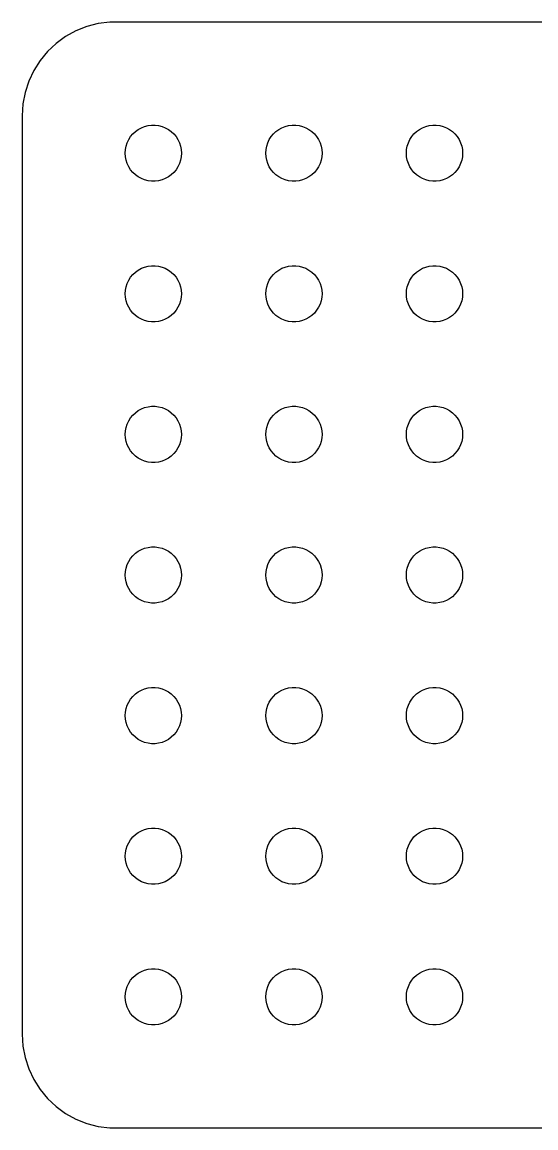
# Model space of a CAD drawing. Header units: metres. Extents: x -29.5 to 29.5, y -29.5 to 29.5.
# Drawn here: x -29.5 to -2.1, y -29.5 to 29.5 of the extents above; entities that cross this region are included whole.
import ezdxf

# ---------------------------------------------------------------- set-up
doc = ezdxf.new("R2010")
doc.units = ezdxf.units.M

msp = doc.modelspace()

# ---------------------------------------------------------------- linework, layer by layer
for p, q in [((-24.8139, 29.4901), (-25.4369, 29.4114)), ((24.8139, 29.4901), (-24.8139, 29.4901)), ((-26.6289, 29.0241), (-27.1791, 28.7216)), ((-26.0451, 29.2553), (-26.6289, 29.0241)), ((-25.4369, 29.4114), (-26.0451, 29.2553)), ((-27.6871, 28.3526), (-28.1448, 27.9227)), ((-27.1791, 28.7216), (-27.6871, 28.3526)), ((-28.1448, 27.9227), (-28.5451, 27.4389)), ((-28.5451, 27.4389), (-28.8815, 26.9088)), ((-28.8815, 26.9088), (-29.1489, 26.3406)), ((-29.1489, 26.3406), (-29.3429, 25.7434)), ((-29.3429, 25.7434), (-29.4606, 25.1267)), ((-29.4606, 25.1267), (-29.5, 24.5)), ((-29.5, 24.5), (-29.5, -24.5)), ((-23.5934, 23.5268), (-23.4561, 23.6558)), ((-23.4561, 23.6558), (-23.3037, 23.7665)), ((-23.3037, 23.7665), (-23.1387, 23.8572)), ((-23.1387, 23.8572), (-22.9635, 23.9266)), ((-22.9635, 23.9266), (-22.7811, 23.9734)), ((-22.7811, 23.9734), (-22.5942, 23.997)), ((-22.5942, 23.997), (-22.4058, 23.997)), ((-22.4058, 23.997), (-22.2189, 23.9734)), ((-22.2189, 23.9734), (-22.0365, 23.9266)), ((-22.0365, 23.9266), (-21.8613, 23.8572)), ((-21.8613, 23.8572), (-21.6963, 23.7665)), ((-21.6963, 23.7665), (-21.5439, 23.6558)), ((-21.5439, 23.6558), (-21.4065, 23.5268)), ((-16.0934, 23.5268), (-15.9561, 23.6558)), ((-15.9561, 23.6558), (-15.8037, 23.7665)), ((-15.8037, 23.7665), (-15.6387, 23.8572)), ((-15.6387, 23.8572), (-15.4635, 23.9266)), ((-15.4635, 23.9266), (-15.2811, 23.9734)), ((-15.2811, 23.9734), (-15.0942, 23.997)), ((-15.0942, 23.997), (-14.9058, 23.997)), ((-14.9058, 23.997), (-14.7189, 23.9734)), ((-14.7189, 23.9734), (-14.5365, 23.9266)), ((-14.5365, 23.9266), (-14.3613, 23.8572)), ((-14.3613, 23.8572), (-14.1963, 23.7665)), ((-14.1963, 23.7665), (-14.0439, 23.6558)), ((-14.0439, 23.6558), (-13.9065, 23.5268)), ((-8.59344, 23.5268), (-8.45613, 23.6558)), ((-8.45613, 23.6558), (-8.30373, 23.7665)), ((-8.30373, 23.7665), (-8.13866, 23.8572)), ((-8.13866, 23.8572), (-7.96352, 23.9266)), ((-7.96352, 23.9266), (-7.78107, 23.9734)), ((-7.78107, 23.9734), (-7.59418, 23.997)), ((-7.59418, 23.997), (-7.40581, 23.997)), ((-7.40581, 23.997), (-7.21892, 23.9734)), ((-7.21892, 23.9734), (-7.03647, 23.9266)), ((-7.03647, 23.9266), (-6.86133, 23.8572)), ((-6.86133, 23.8572), (-6.69626, 23.7665)), ((-6.69626, 23.7665), (-6.54385, 23.6558)), ((-6.54385, 23.6558), (-6.40654, 23.5268)), ((-23.9529, 22.873), (-23.8947, 23.0522)), ((-23.8947, 23.0522), (-23.8145, 23.2226)), ((-23.8145, 23.2226), (-23.7135, 23.3817)), ((-23.7135, 23.3817), (-23.5934, 23.5268)), ((-21.4065, 23.5268), (-21.2865, 23.3817)), ((-21.2865, 23.3817), (-21.1855, 23.2226)), ((-21.1855, 23.2226), (-21.1053, 23.0522)), ((-21.1053, 23.0522), (-21.0471, 22.873)), ((-16.4529, 22.873), (-16.3947, 23.0522)), ((-16.3947, 23.0522), (-16.3145, 23.2226)), ((-16.3145, 23.2226), (-16.2135, 23.3817)), ((-16.2135, 23.3817), (-16.0934, 23.5268)), ((-13.9065, 23.5268), (-13.7865, 23.3817)), ((-13.7865, 23.3817), (-13.6855, 23.2226)), ((-13.6855, 23.2226), (-13.6053, 23.0522)), ((-13.6053, 23.0522), (-13.5471, 22.873)), ((-8.95287, 22.873), (-8.89465, 23.0522)), ((-8.89465, 23.0522), (-8.81445, 23.2226)), ((-8.81445, 23.2226), (-8.71352, 23.3817)), ((-8.71352, 23.3817), (-8.59344, 23.5268)), ((-6.40654, 23.5268), (-6.28647, 23.3817)), ((-6.28647, 23.3817), (-6.18553, 23.2226)), ((-6.18553, 23.2226), (-6.10533, 23.0522)), ((-6.10533, 23.0522), (-6.04712, 22.873)), ((-24, 22.5), (-23.9882, 22.688)), ((-23.9882, 22.312), (-24, 22.5)), ((-23.9882, 22.688), (-23.9529, 22.873)), ((-21.0471, 22.873), (-21.0118, 22.688)), ((-21.0118, 22.688), (-21, 22.5)), ((-21, 22.5), (-21.0118, 22.312)), ((-16.5, 22.5), (-16.4882, 22.688)), ((-16.4882, 22.312), (-16.5, 22.5)), ((-16.4882, 22.688), (-16.4529, 22.873)), ((-13.5471, 22.873), (-13.5118, 22.688)), ((-13.5118, 22.688), (-13.5, 22.5)), ((-13.5, 22.5), (-13.5118, 22.312)), ((-9, 22.5), (-8.98816, 22.688)), ((-8.98816, 22.312), (-9, 22.5)), ((-8.98816, 22.688), (-8.95287, 22.873)), ((-6.04712, 22.873), (-6.01183, 22.688)), ((-6.01183, 22.688), (-6, 22.5)), ((-6, 22.5), (-6.01183, 22.312)), ((-23.9529, 22.127), (-23.9882, 22.312)), ((-23.8947, 21.9478), (-23.9529, 22.127)), ((-23.8145, 21.7774), (-23.8947, 21.9478)), ((-21.1053, 21.9478), (-21.1855, 21.7774)), ((-21.0471, 22.127), (-21.1053, 21.9478)), ((-21.0118, 22.312), (-21.0471, 22.127)), ((-16.4529, 22.127), (-16.4882, 22.312)), ((-16.3947, 21.9478), (-16.4529, 22.127)), ((-16.3145, 21.7774), (-16.3947, 21.9478)), ((-13.6053, 21.9478), (-13.6855, 21.7774)), ((-13.5471, 22.127), (-13.6053, 21.9478)), ((-13.5118, 22.312), (-13.5471, 22.127)), ((-8.95287, 22.127), (-8.98816, 22.312)), ((-8.89465, 21.9478), (-8.95287, 22.127)), ((-8.81445, 21.7774), (-8.89465, 21.9478)), ((-6.10533, 21.9478), (-6.18553, 21.7774)), ((-6.04712, 22.127), (-6.10533, 21.9478)), ((-6.01183, 22.312), (-6.04712, 22.127)), ((-23.7135, 21.6183), (-23.8145, 21.7774)), ((-23.5934, 21.4732), (-23.7135, 21.6183)), ((-23.4561, 21.3442), (-23.5934, 21.4732)), ((-23.3037, 21.2335), (-23.4561, 21.3442)), ((-23.1387, 21.1427), (-23.3037, 21.2335)), ((-21.6963, 21.2335), (-21.8613, 21.1427)), ((-21.5439, 21.3442), (-21.6963, 21.2335)), ((-21.4065, 21.4732), (-21.5439, 21.3442)), ((-21.2865, 21.6183), (-21.4065, 21.4732)), ((-21.1855, 21.7774), (-21.2865, 21.6183)), ((-16.2135, 21.6183), (-16.3145, 21.7774)), ((-16.0934, 21.4732), (-16.2135, 21.6183)), ((-15.9561, 21.3442), (-16.0934, 21.4732)), ((-15.8037, 21.2335), (-15.9561, 21.3442)), ((-15.6387, 21.1427), (-15.8037, 21.2335)), ((-14.1963, 21.2335), (-14.3613, 21.1427)), ((-14.0439, 21.3442), (-14.1963, 21.2335)), ((-13.9065, 21.4732), (-14.0439, 21.3442)), ((-13.7865, 21.6183), (-13.9065, 21.4732)), ((-13.6855, 21.7774), (-13.7865, 21.6183)), ((-8.71352, 21.6183), (-8.81445, 21.7774)), ((-8.59344, 21.4732), (-8.71352, 21.6183)), ((-8.45613, 21.3442), (-8.59344, 21.4732)), ((-8.30373, 21.2335), (-8.45613, 21.3442)), ((-8.13866, 21.1427), (-8.30373, 21.2335)), ((-6.69626, 21.2335), (-6.86133, 21.1427)), ((-6.54385, 21.3442), (-6.69626, 21.2335)), ((-6.40654, 21.4732), (-6.54385, 21.3442)), ((-6.28647, 21.6183), (-6.40654, 21.4732)), ((-6.18553, 21.7774), (-6.28647, 21.6183)), ((-22.9635, 21.0734), (-23.1387, 21.1427)), ((-22.7811, 21.0266), (-22.9635, 21.0734)), ((-22.5942, 21.003), (-22.7811, 21.0266)), ((-22.4058, 21.003), (-22.5942, 21.003)), ((-22.2189, 21.0266), (-22.4058, 21.003)), ((-22.0365, 21.0734), (-22.2189, 21.0266)), ((-21.8613, 21.1427), (-22.0365, 21.0734)), ((-15.4635, 21.0734), (-15.6387, 21.1427)), ((-15.2811, 21.0266), (-15.4635, 21.0734)), ((-15.0942, 21.003), (-15.2811, 21.0266)), ((-14.9058, 21.003), (-15.0942, 21.003)), ((-14.7189, 21.0266), (-14.9058, 21.003)), ((-14.5365, 21.0734), (-14.7189, 21.0266)), ((-14.3613, 21.1427), (-14.5365, 21.0734)), ((-7.96352, 21.0734), (-8.13866, 21.1427)), ((-7.78107, 21.0266), (-7.96352, 21.0734)), ((-7.59418, 21.003), (-7.78107, 21.0266)), ((-7.40581, 21.003), (-7.59418, 21.003)), ((-7.21892, 21.0266), (-7.40581, 21.003)), ((-7.03647, 21.0734), (-7.21892, 21.0266)), ((-6.86133, 21.1427), (-7.03647, 21.0734)), ((-23.7135, 15.8817), (-23.5934, 16.0268)), ((-23.5934, 16.0268), (-23.4561, 16.1558)), ((-23.4561, 16.1558), (-23.3037, 16.2665)), ((-23.3037, 16.2665), (-23.1387, 16.3572)), ((-23.1387, 16.3572), (-22.9635, 16.4266)), ((-22.9635, 16.4266), (-22.7811, 16.4734)), ((-22.7811, 16.4734), (-22.5942, 16.497)), ((-22.5942, 16.497), (-22.4058, 16.497)), ((-22.4058, 16.497), (-22.2189, 16.4734)), ((-22.2189, 16.4734), (-22.0365, 16.4266)), ((-22.0365, 16.4266), (-21.8613, 16.3572)), ((-21.8613, 16.3572), (-21.6963, 16.2665)), ((-21.6963, 16.2665), (-21.5439, 16.1558)), ((-21.5439, 16.1558), (-21.4065, 16.0268)), ((-21.4065, 16.0268), (-21.2865, 15.8817)), ((-16.2135, 15.8817), (-16.0934, 16.0268)), ((-16.0934, 16.0268), (-15.9561, 16.1558)), ((-15.9561, 16.1558), (-15.8037, 16.2665)), ((-15.8037, 16.2665), (-15.6387, 16.3572)), ((-15.6387, 16.3572), (-15.4635, 16.4266)), ((-15.4635, 16.4266), (-15.2811, 16.4734)), ((-15.2811, 16.4734), (-15.0942, 16.497)), ((-15.0942, 16.497), (-14.9058, 16.497)), ((-14.9058, 16.497), (-14.7189, 16.4734)), ((-14.7189, 16.4734), (-14.5365, 16.4266)), ((-14.5365, 16.4266), (-14.3613, 16.3572)), ((-14.3613, 16.3572), (-14.1963, 16.2665)), ((-14.1963, 16.2665), (-14.0439, 16.1558)), ((-14.0439, 16.1558), (-13.9065, 16.0268)), ((-13.9065, 16.0268), (-13.7865, 15.8817)), ((-8.71352, 15.8817), (-8.59344, 16.0268)), ((-8.59344, 16.0268), (-8.45613, 16.1558)), ((-8.45613, 16.1558), (-8.30373, 16.2665)), ((-8.30373, 16.2665), (-8.13866, 16.3572)), ((-8.13866, 16.3572), (-7.96352, 16.4266)), ((-7.96352, 16.4266), (-7.78107, 16.4734)), ((-7.78107, 16.4734), (-7.59418, 16.497)), ((-7.59418, 16.497), (-7.40581, 16.497)), ((-7.40581, 16.497), (-7.21892, 16.4734)), ((-7.21892, 16.4734), (-7.03647, 16.4266)), ((-7.03647, 16.4266), (-6.86133, 16.3572)), ((-6.86133, 16.3572), (-6.69626, 16.2665)), ((-6.69626, 16.2665), (-6.54385, 16.1558)), ((-6.54385, 16.1558), (-6.40654, 16.0268)), ((-6.40654, 16.0268), (-6.28647, 15.8817)), ((-23.9882, 15.188), (-23.9529, 15.373)), ((-23.9529, 15.373), (-23.8947, 15.5522)), ((-23.8947, 15.5522), (-23.8145, 15.7226)), ((-23.8145, 15.7226), (-23.7135, 15.8817)), ((-21.2865, 15.8817), (-21.1855, 15.7226)), ((-21.1855, 15.7226), (-21.1053, 15.5522)), ((-21.1053, 15.5522), (-21.0471, 15.373)), ((-21.0471, 15.373), (-21.0118, 15.188)), ((-16.4882, 15.188), (-16.4529, 15.373)), ((-16.4529, 15.373), (-16.3947, 15.5522)), ((-16.3947, 15.5522), (-16.3145, 15.7226)), ((-16.3145, 15.7226), (-16.2135, 15.8817)), ((-13.7865, 15.8817), (-13.6855, 15.7226)), ((-13.6855, 15.7226), (-13.6053, 15.5522)), ((-13.6053, 15.5522), (-13.5471, 15.373)), ((-13.5471, 15.373), (-13.5118, 15.188)), ((-8.98816, 15.188), (-8.95287, 15.373)), ((-8.95287, 15.373), (-8.89465, 15.5522)), ((-8.89465, 15.5522), (-8.81445, 15.7226)), ((-8.81445, 15.7226), (-8.71352, 15.8817)), ((-6.28647, 15.8817), (-6.18553, 15.7226)), ((-6.18553, 15.7226), (-6.10533, 15.5522)), ((-6.10533, 15.5522), (-6.04712, 15.373)), ((-6.04712, 15.373), (-6.01183, 15.188)), ((-24, 15), (-23.9882, 15.188)), ((-23.9882, 14.812), (-24, 15)), ((-23.9529, 14.627), (-23.9882, 14.812)), ((-21.0118, 14.812), (-21.0471, 14.627)), ((-21.0118, 15.188), (-21, 15)), ((-21, 15), (-21.0118, 14.812)), ((-16.5, 15), (-16.4882, 15.188)), ((-16.4882, 14.812), (-16.5, 15)), ((-16.4529, 14.627), (-16.4882, 14.812)), ((-13.5118, 14.812), (-13.5471, 14.627)), ((-13.5118, 15.188), (-13.5, 15)), ((-13.5, 15), (-13.5118, 14.812)), ((-9, 15), (-8.98816, 15.188)), ((-8.98816, 14.812), (-9, 15)), ((-8.95287, 14.627), (-8.98816, 14.812)), ((-6.01183, 14.812), (-6.04712, 14.627)), ((-6.01183, 15.188), (-6, 15)), ((-6, 15), (-6.01183, 14.812)), ((-23.8947, 14.4478), (-23.9529, 14.627)), ((-23.8145, 14.2774), (-23.8947, 14.4478)), ((-23.7135, 14.1183), (-23.8145, 14.2774)), ((-21.1855, 14.2774), (-21.2865, 14.1183)), ((-21.1053, 14.4478), (-21.1855, 14.2774)), ((-21.0471, 14.627), (-21.1053, 14.4478)), ((-16.3947, 14.4478), (-16.4529, 14.627)), ((-16.3145, 14.2774), (-16.3947, 14.4478)), ((-16.2135, 14.1183), (-16.3145, 14.2774)), ((-13.6855, 14.2774), (-13.7865, 14.1183)), ((-13.6053, 14.4478), (-13.6855, 14.2774)), ((-13.5471, 14.627), (-13.6053, 14.4478)), ((-8.89465, 14.4478), (-8.95287, 14.627)), ((-8.81445, 14.2774), (-8.89465, 14.4478)), ((-8.71352, 14.1183), (-8.81445, 14.2774)), ((-6.18553, 14.2774), (-6.28647, 14.1183)), ((-6.10533, 14.4478), (-6.18553, 14.2774)), ((-6.04712, 14.627), (-6.10533, 14.4478)), ((-23.5934, 13.9732), (-23.7135, 14.1183)), ((-23.4561, 13.8442), (-23.5934, 13.9732)), ((-23.3037, 13.7335), (-23.4561, 13.8442)), ((-23.1387, 13.6427), (-23.3037, 13.7335)), ((-22.9635, 13.5734), (-23.1387, 13.6427)), ((-22.7811, 13.5266), (-22.9635, 13.5734)), ((-22.0365, 13.5734), (-22.2189, 13.5266)), ((-21.8613, 13.6427), (-22.0365, 13.5734)), ((-21.6963, 13.7335), (-21.8613, 13.6427)), ((-21.5439, 13.8442), (-21.6963, 13.7335)), ((-21.4065, 13.9732), (-21.5439, 13.8442)), ((-21.2865, 14.1183), (-21.4065, 13.9732)), ((-16.0934, 13.9732), (-16.2135, 14.1183)), ((-15.9561, 13.8442), (-16.0934, 13.9732)), ((-15.8037, 13.7335), (-15.9561, 13.8442)), ((-15.6387, 13.6427), (-15.8037, 13.7335)), ((-15.4635, 13.5734), (-15.6387, 13.6427)), ((-15.2811, 13.5266), (-15.4635, 13.5734)), ((-14.5365, 13.5734), (-14.7189, 13.5266)), ((-14.3613, 13.6427), (-14.5365, 13.5734)), ((-14.1963, 13.7335), (-14.3613, 13.6427)), ((-14.0439, 13.8442), (-14.1963, 13.7335)), ((-13.9065, 13.9732), (-14.0439, 13.8442)), ((-13.7865, 14.1183), (-13.9065, 13.9732)), ((-8.59344, 13.9732), (-8.71352, 14.1183)), ((-8.45613, 13.8442), (-8.59344, 13.9732)), ((-8.30373, 13.7335), (-8.45613, 13.8442)), ((-8.13866, 13.6427), (-8.30373, 13.7335)), ((-7.96352, 13.5734), (-8.13866, 13.6427)), ((-7.78107, 13.5266), (-7.96352, 13.5734)), ((-7.03647, 13.5734), (-7.21892, 13.5266)), ((-6.86133, 13.6427), (-7.03647, 13.5734)), ((-6.69626, 13.7335), (-6.86133, 13.6427)), ((-6.54385, 13.8442), (-6.69626, 13.7335)), ((-6.40654, 13.9732), (-6.54385, 13.8442)), ((-6.28647, 14.1183), (-6.40654, 13.9732)), ((-22.5942, 13.5029), (-22.7811, 13.5266)), ((-22.4058, 13.5029), (-22.5942, 13.5029)), ((-22.2189, 13.5266), (-22.4058, 13.5029)), ((-15.0942, 13.5029), (-15.2811, 13.5266)), ((-14.9058, 13.5029), (-15.0942, 13.5029)), ((-14.7189, 13.5266), (-14.9058, 13.5029)), ((-7.59418, 13.5029), (-7.78107, 13.5266)), ((-7.40581, 13.5029), (-7.59418, 13.5029)), ((-7.21892, 13.5266), (-7.40581, 13.5029)), ((-23.3037, 8.76648), (-23.1387, 8.85724)), ((-23.1387, 8.85724), (-22.9635, 8.92657)), ((-22.9635, 8.92657), (-22.7811, 8.97342)), ((-22.7811, 8.97342), (-22.5942, 8.99704)), ((-22.5942, 8.99704), (-22.4058, 8.99704)), ((-22.4058, 8.99704), (-22.2189, 8.97342)), ((-22.2189, 8.97342), (-22.0365, 8.92657)), ((-22.0365, 8.92657), (-21.8613, 8.85724)), ((-21.8613, 8.85724), (-21.6963, 8.76648)), ((-15.8037, 8.76648), (-15.6387, 8.85724)), ((-15.6387, 8.85724), (-15.4635, 8.92657)), ((-15.4635, 8.92657), (-15.2811, 8.97342)), ((-15.2811, 8.97342), (-15.0942, 8.99704)), ((-15.0942, 8.99704), (-14.9058, 8.99704)), ((-14.9058, 8.99704), (-14.7189, 8.97342)), ((-14.7189, 8.97342), (-14.5365, 8.92657)), ((-14.5365, 8.92657), (-14.3613, 8.85724)), ((-14.3613, 8.85724), (-14.1963, 8.76648)), ((-8.30373, 8.76648), (-8.13866, 8.85724)), ((-8.13866, 8.85724), (-7.96352, 8.92657)), ((-7.96352, 8.92657), (-7.78107, 8.97342)), ((-7.78107, 8.97342), (-7.59418, 8.99704)), ((-7.59418, 8.99704), (-7.40581, 8.99704)), ((-7.40581, 8.99704), (-7.21892, 8.97342)), ((-7.21892, 8.97342), (-7.03647, 8.92657)), ((-7.03647, 8.92657), (-6.86133, 8.85724)), ((-6.86133, 8.85724), (-6.69626, 8.76648)), ((-23.8145, 8.22263), (-23.7135, 8.38167)), ((-23.7135, 8.38167), (-23.5934, 8.52681)), ((-23.5934, 8.52681), (-23.4561, 8.65576)), ((-23.4561, 8.65576), (-23.3037, 8.76648)), ((-21.6963, 8.76648), (-21.5439, 8.65576)), ((-21.5439, 8.65576), (-21.4065, 8.52681)), ((-21.4065, 8.52681), (-21.2865, 8.38167)), ((-21.2865, 8.38167), (-21.1855, 8.22263)), ((-16.3145, 8.22263), (-16.2135, 8.38167)), ((-16.2135, 8.38167), (-16.0934, 8.52681)), ((-16.0934, 8.52681), (-15.9561, 8.65576)), ((-15.9561, 8.65576), (-15.8037, 8.76648)), ((-14.1963, 8.76648), (-14.0439, 8.65576)), ((-14.0439, 8.65576), (-13.9065, 8.52681)), ((-13.9065, 8.52681), (-13.7865, 8.38167)), ((-13.7865, 8.38167), (-13.6855, 8.22263)), ((-8.81445, 8.22263), (-8.71352, 8.38167)), ((-8.71352, 8.38167), (-8.59344, 8.52681)), ((-8.59344, 8.52681), (-8.45613, 8.65576)), ((-8.45613, 8.65576), (-8.30373, 8.76648)), ((-6.69626, 8.76648), (-6.54385, 8.65576)), ((-6.54385, 8.65576), (-6.40654, 8.52681)), ((-6.40654, 8.52681), (-6.28647, 8.38167)), ((-6.28647, 8.38167), (-6.18553, 8.22263)), ((-24, 7.5), (-23.9882, 7.68799)), ((-23.9882, 7.68799), (-23.9529, 7.87303)), ((-23.9529, 7.87303), (-23.8947, 8.05219)), ((-23.8947, 8.05219), (-23.8145, 8.22263)), ((-21.1855, 8.22263), (-21.1053, 8.05219)), ((-21.1053, 8.05219), (-21.0471, 7.87303)), ((-21.0471, 7.87303), (-21.0118, 7.68799)), ((-21.0118, 7.68799), (-21, 7.5)), ((-16.5, 7.5), (-16.4882, 7.68799)), ((-16.4882, 7.68799), (-16.4529, 7.87303)), ((-16.4529, 7.87303), (-16.3947, 8.05219)), ((-16.3947, 8.05219), (-16.3145, 8.22263)), ((-13.6855, 8.22263), (-13.6053, 8.05219)), ((-13.6053, 8.05219), (-13.5471, 7.87303)), ((-13.5471, 7.87303), (-13.5118, 7.68799)), ((-13.5118, 7.68799), (-13.5, 7.5)), ((-9, 7.5), (-8.98816, 7.68799)), ((-8.98816, 7.68799), (-8.95287, 7.87303)), ((-8.95287, 7.87303), (-8.89465, 8.05219)), ((-8.89465, 8.05219), (-8.81445, 8.22263)), ((-6.18553, 8.22263), (-6.10533, 8.05219)), ((-6.10533, 8.05219), (-6.04712, 7.87303)), ((-6.04712, 7.87303), (-6.01183, 7.68799)), ((-6.01183, 7.68799), (-6, 7.5)), ((-23.9882, 7.312), (-24, 7.5)), ((-23.9529, 7.12695), (-23.9882, 7.312)), ((-23.8947, 6.9478), (-23.9529, 7.12695)), ((-21.0471, 7.12695), (-21.1053, 6.9478)), ((-21.0118, 7.312), (-21.0471, 7.12695)), ((-21, 7.5), (-21.0118, 7.312)), ((-16.4882, 7.312), (-16.5, 7.5)), ((-16.4529, 7.12695), (-16.4882, 7.312)), ((-16.3947, 6.9478), (-16.4529, 7.12695)), ((-13.5471, 7.12695), (-13.6053, 6.9478)), ((-13.5118, 7.312), (-13.5471, 7.12695)), ((-13.5, 7.5), (-13.5118, 7.312)), ((-8.98816, 7.312), (-9, 7.5)), ((-8.95287, 7.12695), (-8.98816, 7.312)), ((-8.89465, 6.9478), (-8.95287, 7.12695)), ((-6.04712, 7.12695), (-6.10533, 6.9478)), ((-6.01183, 7.312), (-6.04712, 7.12695)), ((-6, 7.5), (-6.01183, 7.312)), ((-23.8145, 6.77736), (-23.8947, 6.9478)), ((-23.7135, 6.61832), (-23.8145, 6.77736)), ((-23.5934, 6.47318), (-23.7135, 6.61832)), ((-21.2865, 6.61832), (-21.4065, 6.47318)), ((-21.1855, 6.77736), (-21.2865, 6.61832)), ((-21.1053, 6.9478), (-21.1855, 6.77736)), ((-16.3145, 6.77736), (-16.3947, 6.9478)), ((-16.2135, 6.61832), (-16.3145, 6.77736)), ((-16.0934, 6.47318), (-16.2135, 6.61832)), ((-13.7865, 6.61832), (-13.9065, 6.47318)), ((-13.6855, 6.77736), (-13.7865, 6.61832)), ((-13.6053, 6.9478), (-13.6855, 6.77736)), ((-8.81445, 6.77736), (-8.89465, 6.9478)), ((-8.71352, 6.61832), (-8.81445, 6.77736)), ((-8.59344, 6.47318), (-8.71352, 6.61832)), ((-6.28647, 6.61832), (-6.40654, 6.47318)), ((-6.18553, 6.77736), (-6.28647, 6.61832)), ((-6.10533, 6.9478), (-6.18553, 6.77736)), ((-23.4561, 6.34422), (-23.5934, 6.47318)), ((-23.3037, 6.23351), (-23.4561, 6.34422)), ((-23.1387, 6.14275), (-23.3037, 6.23351)), ((-22.9635, 6.07341), (-23.1387, 6.14275)), ((-22.7811, 6.02657), (-22.9635, 6.07341)), ((-22.5942, 6.00294), (-22.7811, 6.02657)), ((-22.4058, 6.00294), (-22.5942, 6.00294)), ((-22.2189, 6.02657), (-22.4058, 6.00294)), ((-22.0365, 6.07341), (-22.2189, 6.02657)), ((-21.8613, 6.14275), (-22.0365, 6.07341)), ((-21.6963, 6.23351), (-21.8613, 6.14275)), ((-21.5439, 6.34422), (-21.6963, 6.23351)), ((-21.4065, 6.47318), (-21.5439, 6.34422)), ((-15.9561, 6.34422), (-16.0934, 6.47318)), ((-15.8037, 6.23351), (-15.9561, 6.34422)), ((-15.6387, 6.14275), (-15.8037, 6.23351)), ((-15.4635, 6.07341), (-15.6387, 6.14275)), ((-15.2811, 6.02657), (-15.4635, 6.07341)), ((-15.0942, 6.00294), (-15.2811, 6.02657)), ((-14.9058, 6.00294), (-15.0942, 6.00294)), ((-14.7189, 6.02657), (-14.9058, 6.00294)), ((-14.5365, 6.07341), (-14.7189, 6.02657)), ((-14.3613, 6.14275), (-14.5365, 6.07341)), ((-14.1963, 6.23351), (-14.3613, 6.14275)), ((-14.0439, 6.34422), (-14.1963, 6.23351)), ((-13.9065, 6.47318), (-14.0439, 6.34422)), ((-8.45613, 6.34422), (-8.59344, 6.47318)), ((-8.30373, 6.23351), (-8.45613, 6.34422)), ((-8.13866, 6.14275), (-8.30373, 6.23351)), ((-7.96352, 6.07341), (-8.13866, 6.14275)), ((-7.78107, 6.02657), (-7.96352, 6.07341)), ((-7.59418, 6.00294), (-7.78107, 6.02657)), ((-7.40581, 6.00294), (-7.59418, 6.00294)), ((-7.21892, 6.02657), (-7.40581, 6.00294)), ((-7.03647, 6.07341), (-7.21892, 6.02657)), ((-6.86133, 6.14275), (-7.03647, 6.07341)), ((-6.69626, 6.23351), (-6.86133, 6.14275)), ((-6.54385, 6.34422), (-6.69626, 6.23351)), ((-6.40654, 6.47318), (-6.54385, 6.34422)), ((-23.4561, 1.15576), (-23.3037, 1.26648)), ((-23.3037, 1.26648), (-23.1387, 1.35724)), ((-23.1387, 1.35724), (-22.9635, 1.42657)), ((-22.9635, 1.42657), (-22.7811, 1.47342)), ((-22.7811, 1.47342), (-22.5942, 1.49704)), ((-22.5942, 1.49704), (-22.4058, 1.49704)), ((-22.4058, 1.49704), (-22.2189, 1.47342)), ((-22.2189, 1.47342), (-22.0365, 1.42657)), ((-22.0365, 1.42657), (-21.8613, 1.35724)), ((-21.8613, 1.35724), (-21.6963, 1.26648)), ((-21.6963, 1.26648), (-21.5439, 1.15576)), ((-15.9561, 1.15576), (-15.8037, 1.26648)), ((-15.8037, 1.26648), (-15.6387, 1.35724)), ((-15.6387, 1.35724), (-15.4635, 1.42657)), ((-15.4635, 1.42657), (-15.2811, 1.47342)), ((-15.2811, 1.47342), (-15.0942, 1.49704)), ((-15.0942, 1.49704), (-14.9058, 1.49704)), ((-14.9058, 1.49704), (-14.7189, 1.47342)), ((-14.7189, 1.47342), (-14.5365, 1.42657)), ((-14.5365, 1.42657), (-14.3613, 1.35724)), ((-14.3613, 1.35724), (-14.1963, 1.26648)), ((-14.1963, 1.26648), (-14.0439, 1.15576)), ((-8.45613, 1.15576), (-8.30373, 1.26648)), ((-8.30373, 1.26648), (-8.13866, 1.35724)), ((-8.13866, 1.35724), (-7.96352, 1.42657)), ((-7.96352, 1.42657), (-7.78107, 1.47342)), ((-7.78107, 1.47342), (-7.59418, 1.49704)), ((-7.59418, 1.49704), (-7.40581, 1.49704)), ((-7.40581, 1.49704), (-7.21892, 1.47342)), ((-7.21892, 1.47342), (-7.03647, 1.42657)), ((-7.03647, 1.42657), (-6.86133, 1.35724)), ((-6.86133, 1.35724), (-6.69626, 1.26648)), ((-6.69626, 1.26648), (-6.54385, 1.15576)), ((-23.8947, 0.552185), (-23.8145, 0.722626)), ((-23.8145, 0.722626), (-23.7135, 0.881668)), ((-23.7135, 0.881668), (-23.5934, 1.02681)), ((-23.5934, 1.02681), (-23.4561, 1.15576)), ((-21.5439, 1.15576), (-21.4065, 1.02681)), ((-21.4065, 1.02681), (-21.2865, 0.881668)), ((-21.2865, 0.881668), (-21.1855, 0.722626)), ((-21.1855, 0.722626), (-21.1053, 0.552185)), ((-16.3947, 0.552185), (-16.3145, 0.722626)), ((-16.3145, 0.722626), (-16.2135, 0.881668)), ((-16.2135, 0.881668), (-16.0934, 1.02681)), ((-16.0934, 1.02681), (-15.9561, 1.15576)), ((-14.0439, 1.15576), (-13.9065, 1.02681)), ((-13.9065, 1.02681), (-13.7865, 0.881668)), ((-13.7865, 0.881668), (-13.6855, 0.722626)), ((-13.6855, 0.722626), (-13.6053, 0.552185)), ((-8.89465, 0.552185), (-8.81445, 0.722626)), ((-8.81445, 0.722626), (-8.71352, 0.881668)), ((-8.71352, 0.881668), (-8.59344, 1.02681)), ((-8.59344, 1.02681), (-8.45613, 1.15576)), ((-6.54385, 1.15576), (-6.40654, 1.02681)), ((-6.40654, 1.02681), (-6.28647, 0.881668)), ((-6.28647, 0.881668), (-6.18553, 0.722626)), ((-6.18553, 0.722626), (-6.10533, 0.552185)), ((-24, 0), (-23.9882, 0.187988)), ((-23.9882, -0.187988), (-24, 0)), ((-23.9882, 0.187988), (-23.9529, 0.373032)), ((-23.9529, 0.373032), (-23.8947, 0.552185)), ((-21.1053, 0.552185), (-21.0471, 0.373032)), ((-21.0471, 0.373032), (-21.0118, 0.187988)), ((-21.0118, 0.187988), (-21, 0)), ((-21, 0), (-21.0118, -0.187988)), ((-16.5, 0), (-16.4882, 0.187988)), ((-16.4882, -0.187988), (-16.5, 0)), ((-16.4882, 0.187988), (-16.4529, 0.373032)), ((-16.4529, 0.373032), (-16.3947, 0.552185)), ((-13.6053, 0.552185), (-13.5471, 0.373032)), ((-13.5471, 0.373032), (-13.5118, 0.187988)), ((-13.5118, 0.187988), (-13.5, 0)), ((-13.5, 0), (-13.5118, -0.187988)), ((-9, 0), (-8.98816, 0.187988)), ((-8.98816, -0.187988), (-9, 0)), ((-8.98816, 0.187988), (-8.95287, 0.373032)), ((-8.95287, 0.373032), (-8.89465, 0.552185)), ((-6.10533, 0.552185), (-6.04712, 0.373032)), ((-6.04712, 0.373032), (-6.01183, 0.187988)), ((-6.01183, 0.187988), (-6, 0)), ((-6, 0), (-6.01183, -0.187988)), ((-23.9529, -0.373032), (-23.9882, -0.187988)), ((-23.8947, -0.552185), (-23.9529, -0.373032)), ((-23.8145, -0.722626), (-23.8947, -0.552185)), ((-21.1053, -0.552185), (-21.1855, -0.722626)), ((-21.0471, -0.373032), (-21.1053, -0.552185)), ((-21.0118, -0.187988), (-21.0471, -0.373032)), ((-16.4529, -0.373032), (-16.4882, -0.187988)), ((-16.3947, -0.552185), (-16.4529, -0.373032)), ((-16.3145, -0.722626), (-16.3947, -0.552185)), ((-13.6053, -0.552185), (-13.6855, -0.722626)), ((-13.5471, -0.373032), (-13.6053, -0.552185)), ((-13.5118, -0.187988), (-13.5471, -0.373032)), ((-8.95287, -0.373032), (-8.98816, -0.187988)), ((-8.89465, -0.552185), (-8.95287, -0.373032)), ((-8.81445, -0.722626), (-8.89465, -0.552185)), ((-6.10533, -0.552185), (-6.18553, -0.722626)), ((-6.04712, -0.373032), (-6.10533, -0.552185)), ((-6.01183, -0.187988), (-6.04712, -0.373032)), ((-23.7135, -0.881668), (-23.8145, -0.722626)), ((-23.5934, -1.02681), (-23.7135, -0.881668)), ((-23.4561, -1.15576), (-23.5934, -1.02681)), ((-23.3037, -1.26648), (-23.4561, -1.15576)), ((-21.5439, -1.15576), (-21.6963, -1.26648)), ((-21.4065, -1.02681), (-21.5439, -1.15576)), ((-21.2865, -0.881668), (-21.4065, -1.02681)), ((-21.1855, -0.722626), (-21.2865, -0.881668)), ((-16.2135, -0.881668), (-16.3145, -0.722626)), ((-16.0934, -1.02681), (-16.2135, -0.881668)), ((-15.9561, -1.15576), (-16.0934, -1.02681)), ((-15.8037, -1.26648), (-15.9561, -1.15576)), ((-14.0439, -1.15576), (-14.1963, -1.26648)), ((-13.9065, -1.02681), (-14.0439, -1.15576)), ((-13.7865, -0.881668), (-13.9065, -1.02681)), ((-13.6855, -0.722626), (-13.7865, -0.881668)), ((-8.71352, -0.881668), (-8.81445, -0.722626)), ((-8.59344, -1.02681), (-8.71352, -0.881668)), ((-8.45613, -1.15576), (-8.59344, -1.02681)), ((-8.30373, -1.26648), (-8.45613, -1.15576)), ((-6.54385, -1.15576), (-6.69626, -1.26648)), ((-6.40654, -1.02681), (-6.54385, -1.15576)), ((-6.28647, -0.881668), (-6.40654, -1.02681)), ((-6.18553, -0.722626), (-6.28647, -0.881668)), ((-23.1387, -1.35724), (-23.3037, -1.26648)), ((-22.9635, -1.42657), (-23.1387, -1.35724)), ((-22.7811, -1.47342), (-22.9635, -1.42657)), ((-22.5942, -1.49704), (-22.7811, -1.47342)), ((-22.4058, -1.49704), (-22.5942, -1.49704)), ((-22.2189, -1.47342), (-22.4058, -1.49704)), ((-22.0365, -1.42657), (-22.2189, -1.47342)), ((-21.8613, -1.35724), (-22.0365, -1.42657)), ((-21.6963, -1.26648), (-21.8613, -1.35724)), ((-15.6387, -1.35724), (-15.8037, -1.26648)), ((-15.4635, -1.42657), (-15.6387, -1.35724)), ((-15.2811, -1.47342), (-15.4635, -1.42657)), ((-15.0942, -1.49704), (-15.2811, -1.47342)), ((-14.9058, -1.49704), (-15.0942, -1.49704)), ((-14.7189, -1.47342), (-14.9058, -1.49704)), ((-14.5365, -1.42657), (-14.7189, -1.47342)), ((-14.3613, -1.35724), (-14.5365, -1.42657)), ((-14.1963, -1.26648), (-14.3613, -1.35724)), ((-8.13866, -1.35724), (-8.30373, -1.26648)), ((-7.96352, -1.42657), (-8.13866, -1.35724)), ((-7.78107, -1.47342), (-7.96352, -1.42657)), ((-7.59418, -1.49704), (-7.78107, -1.47342)), ((-7.40581, -1.49704), (-7.59418, -1.49704)), ((-7.21892, -1.47342), (-7.40581, -1.49704)), ((-7.03647, -1.42657), (-7.21892, -1.47342)), ((-6.86133, -1.35724), (-7.03647, -1.42657)), ((-6.69626, -1.26648), (-6.86133, -1.35724)), ((-23.7135, -6.61832), (-23.5934, -6.47318)), ((-23.5934, -6.47318), (-23.4561, -6.34422)), ((-23.4561, -6.34422), (-23.3037, -6.23351)), ((-23.3037, -6.23351), (-23.1387, -6.14275)), ((-23.1387, -6.14275), (-22.9635, -6.07341)), ((-22.9635, -6.07341), (-22.7811, -6.02657)), ((-22.7811, -6.02657), (-22.5942, -6.00294)), ((-22.5942, -6.00294), (-22.4058, -6.00294)), ((-22.4058, -6.00294), (-22.2189, -6.02657)), ((-22.2189, -6.02657), (-22.0365, -6.07341)), ((-22.0365, -6.07341), (-21.8613, -6.14275)), ((-21.8613, -6.14275), (-21.6963, -6.23351)), ((-21.6963, -6.23351), (-21.5439, -6.34422)), ((-21.5439, -6.34422), (-21.4065, -6.47318)), ((-21.4065, -6.47318), (-21.2865, -6.61832)), ((-16.2135, -6.61832), (-16.0934, -6.47318)), ((-16.0934, -6.47318), (-15.9561, -6.34422)), ((-15.9561, -6.34422), (-15.8037, -6.23351)), ((-15.8037, -6.23351), (-15.6387, -6.14275)), ((-15.6387, -6.14275), (-15.4635, -6.07341)), ((-15.4635, -6.07341), (-15.2811, -6.02657)), ((-15.2811, -6.02657), (-15.0942, -6.00294)), ((-15.0942, -6.00294), (-14.9058, -6.00294)), ((-14.9058, -6.00294), (-14.7189, -6.02657)), ((-14.7189, -6.02657), (-14.5365, -6.07341)), ((-14.5365, -6.07341), (-14.3613, -6.14275)), ((-14.3613, -6.14275), (-14.1963, -6.23351)), ((-14.1963, -6.23351), (-14.0439, -6.34422)), ((-14.0439, -6.34422), (-13.9065, -6.47318)), ((-13.9065, -6.47318), (-13.7865, -6.61832)), ((-8.71352, -6.61832), (-8.59344, -6.47318)), ((-8.59344, -6.47318), (-8.45613, -6.34422)), ((-8.45613, -6.34422), (-8.30373, -6.23351)), ((-8.30373, -6.23351), (-8.13866, -6.14275)), ((-8.13866, -6.14275), (-7.96352, -6.07341)), ((-7.96352, -6.07341), (-7.78107, -6.02657)), ((-7.78107, -6.02657), (-7.59418, -6.00294)), ((-7.59418, -6.00294), (-7.40581, -6.00294)), ((-7.40581, -6.00294), (-7.21892, -6.02657)), ((-7.21892, -6.02657), (-7.03647, -6.07341)), ((-7.03647, -6.07341), (-6.86133, -6.14275)), ((-6.86133, -6.14275), (-6.69626, -6.23351)), ((-6.69626, -6.23351), (-6.54385, -6.34422)), ((-6.54385, -6.34422), (-6.40654, -6.47318)), ((-6.40654, -6.47318), (-6.28647, -6.61832)), ((-23.9529, -7.12695), (-23.8947, -6.9478)), ((-23.8947, -6.9478), (-23.8145, -6.77736)), ((-23.8145, -6.77736), (-23.7135, -6.61832)), ((-21.2865, -6.61832), (-21.1855, -6.77736)), ((-21.1855, -6.77736), (-21.1053, -6.9478)), ((-21.1053, -6.9478), (-21.0471, -7.12695)), ((-16.4529, -7.12695), (-16.3947, -6.9478)), ((-16.3947, -6.9478), (-16.3145, -6.77736)), ((-16.3145, -6.77736), (-16.2135, -6.61832)), ((-13.7865, -6.61832), (-13.6855, -6.77736)), ((-13.6855, -6.77736), (-13.6053, -6.9478)), ((-13.6053, -6.9478), (-13.5471, -7.12695)), ((-8.95287, -7.12695), (-8.89465, -6.9478)), ((-8.89465, -6.9478), (-8.81445, -6.77736)), ((-8.81445, -6.77736), (-8.71352, -6.61832)), ((-6.28647, -6.61832), (-6.18553, -6.77736)), ((-6.18553, -6.77736), (-6.10533, -6.9478)), ((-6.10533, -6.9478), (-6.04712, -7.12695)), ((-24, -7.5), (-23.9882, -7.312)), ((-23.9882, -7.68799), (-24, -7.5)), ((-23.9882, -7.312), (-23.9529, -7.12695)), ((-21.0471, -7.12695), (-21.0118, -7.312)), ((-21.0118, -7.312), (-21, -7.5)), ((-21, -7.5), (-21.0118, -7.68799)), ((-16.5, -7.5), (-16.4882, -7.312)), ((-16.4882, -7.68799), (-16.5, -7.5)), ((-16.4882, -7.312), (-16.4529, -7.12695)), ((-13.5471, -7.12695), (-13.5118, -7.312)), ((-13.5118, -7.312), (-13.5, -7.5)), ((-13.5, -7.5), (-13.5118, -7.68799)), ((-9, -7.5), (-8.98816, -7.312)), ((-8.98816, -7.68799), (-9, -7.5)), ((-8.98816, -7.312), (-8.95287, -7.12695)), ((-6.04712, -7.12695), (-6.01183, -7.312)), ((-6.01183, -7.312), (-6, -7.5)), ((-6, -7.5), (-6.01183, -7.68799)), ((-23.9529, -7.87303), (-23.9882, -7.68799)), ((-23.8947, -8.05219), (-23.9529, -7.87303)), ((-23.8145, -8.22263), (-23.8947, -8.05219)), ((-23.7135, -8.38167), (-23.8145, -8.22263)), ((-21.1855, -8.22263), (-21.2865, -8.38167)), ((-21.1053, -8.05219), (-21.1855, -8.22263)), ((-21.0471, -7.87303), (-21.1053, -8.05219)), ((-21.0118, -7.68799), (-21.0471, -7.87303)), ((-16.4529, -7.87303), (-16.4882, -7.68799)), ((-16.3947, -8.05219), (-16.4529, -7.87303)), ((-16.3145, -8.22263), (-16.3947, -8.05219)), ((-16.2135, -8.38167), (-16.3145, -8.22263)), ((-13.6855, -8.22263), (-13.7865, -8.38167)), ((-13.6053, -8.05219), (-13.6855, -8.22263)), ((-13.5471, -7.87303), (-13.6053, -8.05219)), ((-13.5118, -7.68799), (-13.5471, -7.87303)), ((-8.95287, -7.87303), (-8.98816, -7.68799)), ((-8.89465, -8.05219), (-8.95287, -7.87303)), ((-8.81445, -8.22263), (-8.89465, -8.05219)), ((-8.71352, -8.38167), (-8.81445, -8.22263)), ((-6.18553, -8.22263), (-6.28647, -8.38167)), ((-6.10533, -8.05219), (-6.18553, -8.22263)), ((-6.04712, -7.87303), (-6.10533, -8.05219)), ((-6.01183, -7.68799), (-6.04712, -7.87303)), ((-23.5934, -8.52681), (-23.7135, -8.38167)), ((-23.4561, -8.65576), (-23.5934, -8.52681)), ((-23.3037, -8.76648), (-23.4561, -8.65576)), ((-23.1387, -8.85724), (-23.3037, -8.76648)), ((-21.6963, -8.76648), (-21.8613, -8.85724)), ((-21.5439, -8.65576), (-21.6963, -8.76648)), ((-21.4065, -8.52681), (-21.5439, -8.65576)), ((-21.2865, -8.38167), (-21.4065, -8.52681)), ((-16.0934, -8.52681), (-16.2135, -8.38167)), ((-15.9561, -8.65576), (-16.0934, -8.52681)), ((-15.8037, -8.76648), (-15.9561, -8.65576)), ((-15.6387, -8.85724), (-15.8037, -8.76648)), ((-14.1963, -8.76648), (-14.3613, -8.85724)), ((-14.0439, -8.65576), (-14.1963, -8.76648)), ((-13.9065, -8.52681), (-14.0439, -8.65576)), ((-13.7865, -8.38167), (-13.9065, -8.52681)), ((-8.59344, -8.52681), (-8.71352, -8.38167)), ((-8.45613, -8.65576), (-8.59344, -8.52681)), ((-8.30373, -8.76648), (-8.45613, -8.65576)), ((-8.13866, -8.85724), (-8.30373, -8.76648)), ((-6.69626, -8.76648), (-6.86133, -8.85724)), ((-6.54385, -8.65576), (-6.69626, -8.76648)), ((-6.40654, -8.52681), (-6.54385, -8.65576)), ((-6.28647, -8.38167), (-6.40654, -8.52681)), ((-22.9635, -8.92657), (-23.1387, -8.85724)), ((-22.7811, -8.97342), (-22.9635, -8.92657)), ((-22.5942, -8.99704), (-22.7811, -8.97342)), ((-22.4058, -8.99704), (-22.5942, -8.99704)), ((-22.2189, -8.97342), (-22.4058, -8.99704)), ((-22.0365, -8.92657), (-22.2189, -8.97342)), ((-21.8613, -8.85724), (-22.0365, -8.92657)), ((-15.4635, -8.92657), (-15.6387, -8.85724)), ((-15.2811, -8.97342), (-15.4635, -8.92657)), ((-15.0942, -8.99704), (-15.2811, -8.97342)), ((-14.9058, -8.99704), (-15.0942, -8.99704)), ((-14.7189, -8.97342), (-14.9058, -8.99704)), ((-14.5365, -8.92657), (-14.7189, -8.97342)), ((-14.3613, -8.85724), (-14.5365, -8.92657)), ((-7.96352, -8.92657), (-8.13866, -8.85724)), ((-7.78107, -8.97342), (-7.96352, -8.92657)), ((-7.59418, -8.99704), (-7.78107, -8.97342)), ((-7.40581, -8.99704), (-7.59418, -8.99704)), ((-7.21892, -8.97342), (-7.40581, -8.99704)), ((-7.03647, -8.92657), (-7.21892, -8.97342)), ((-6.86133, -8.85724), (-7.03647, -8.92657)), ((-22.9635, -13.5734), (-22.7811, -13.5266)), ((-22.7811, -13.5266), (-22.5942, -13.5029)), ((-22.5942, -13.5029), (-22.4058, -13.5029)), ((-22.4058, -13.5029), (-22.2189, -13.5266)), ((-22.2189, -13.5266), (-22.0365, -13.5734)), ((-15.4635, -13.5734), (-15.2811, -13.5266)), ((-15.2811, -13.5266), (-15.0942, -13.5029)), ((-15.0942, -13.5029), (-14.9058, -13.5029)), ((-14.9058, -13.5029), (-14.7189, -13.5266)), ((-14.7189, -13.5266), (-14.5365, -13.5734)), ((-7.96352, -13.5734), (-7.78107, -13.5266)), ((-7.78107, -13.5266), (-7.59418, -13.5029)), ((-7.59418, -13.5029), (-7.40581, -13.5029)), ((-7.40581, -13.5029), (-7.21892, -13.5266)), ((-7.21892, -13.5266), (-7.03647, -13.5734)), ((-23.8145, -14.2774), (-23.7135, -14.1183)), ((-23.7135, -14.1183), (-23.5934, -13.9732)), ((-23.5934, -13.9732), (-23.4561, -13.8442)), ((-23.4561, -13.8442), (-23.3037, -13.7335)), ((-23.3037, -13.7335), (-23.1387, -13.6427)), ((-23.1387, -13.6427), (-22.9635, -13.5734)), ((-22.0365, -13.5734), (-21.8613, -13.6427)), ((-21.8613, -13.6427), (-21.6963, -13.7335)), ((-21.6963, -13.7335), (-21.5439, -13.8442)), ((-21.5439, -13.8442), (-21.4065, -13.9732)), ((-21.4065, -13.9732), (-21.2865, -14.1183)), ((-21.2865, -14.1183), (-21.1855, -14.2774)), ((-16.3145, -14.2774), (-16.2135, -14.1183)), ((-16.2135, -14.1183), (-16.0934, -13.9732)), ((-16.0934, -13.9732), (-15.9561, -13.8442)), ((-15.9561, -13.8442), (-15.8037, -13.7335)), ((-15.8037, -13.7335), (-15.6387, -13.6427)), ((-15.6387, -13.6427), (-15.4635, -13.5734)), ((-14.5365, -13.5734), (-14.3613, -13.6427)), ((-14.3613, -13.6427), (-14.1963, -13.7335)), ((-14.1963, -13.7335), (-14.0439, -13.8442)), ((-14.0439, -13.8442), (-13.9065, -13.9732)), ((-13.9065, -13.9732), (-13.7865, -14.1183)), ((-13.7865, -14.1183), (-13.6855, -14.2774)), ((-8.81445, -14.2774), (-8.71352, -14.1183)), ((-8.71352, -14.1183), (-8.59344, -13.9732)), ((-8.59344, -13.9732), (-8.45613, -13.8442)), ((-8.45613, -13.8442), (-8.30373, -13.7335)), ((-8.30373, -13.7335), (-8.13866, -13.6427)), ((-8.13866, -13.6427), (-7.96352, -13.5734)), ((-7.03647, -13.5734), (-6.86133, -13.6427)), ((-6.86133, -13.6427), (-6.69626, -13.7335)), ((-6.69626, -13.7335), (-6.54385, -13.8442)), ((-6.54385, -13.8442), (-6.40654, -13.9732)), ((-6.40654, -13.9732), (-6.28647, -14.1183)), ((-6.28647, -14.1183), (-6.18553, -14.2774)), ((-23.9882, -14.812), (-23.9529, -14.627)), ((-23.9529, -14.627), (-23.8947, -14.4478)), ((-23.8947, -14.4478), (-23.8145, -14.2774)), ((-21.1855, -14.2774), (-21.1053, -14.4478)), ((-21.1053, -14.4478), (-21.0471, -14.627)), ((-21.0471, -14.627), (-21.0118, -14.812)), ((-16.4882, -14.812), (-16.4529, -14.627)), ((-16.4529, -14.627), (-16.3947, -14.4478)), ((-16.3947, -14.4478), (-16.3145, -14.2774)), ((-13.6855, -14.2774), (-13.6053, -14.4478)), ((-13.6053, -14.4478), (-13.5471, -14.627)), ((-13.5471, -14.627), (-13.5118, -14.812)), ((-8.98816, -14.812), (-8.95287, -14.627)), ((-8.95287, -14.627), (-8.89465, -14.4478)), ((-8.89465, -14.4478), (-8.81445, -14.2774)), ((-6.18553, -14.2774), (-6.10533, -14.4478)), ((-6.10533, -14.4478), (-6.04712, -14.627)), ((-6.04712, -14.627), (-6.01183, -14.812)), ((-24, -15), (-23.9882, -14.812)), ((-23.9882, -15.188), (-24, -15)), ((-23.9529, -15.373), (-23.9882, -15.188)), ((-21.0118, -15.188), (-21.0471, -15.373)), ((-21.0118, -14.812), (-21, -15)), ((-21, -15), (-21.0118, -15.188)), ((-16.5, -15), (-16.4882, -14.812)), ((-16.4882, -15.188), (-16.5, -15)), ((-16.4529, -15.373), (-16.4882, -15.188)), ((-13.5118, -15.188), (-13.5471, -15.373)), ((-13.5118, -14.812), (-13.5, -15)), ((-13.5, -15), (-13.5118, -15.188)), ((-9, -15), (-8.98816, -14.812)), ((-8.98816, -15.188), (-9, -15)), ((-8.95287, -15.373), (-8.98816, -15.188)), ((-6.01183, -15.188), (-6.04712, -15.373)), ((-6.01183, -14.812), (-6, -15)), ((-6, -15), (-6.01183, -15.188)), ((-23.8947, -15.5522), (-23.9529, -15.373)), ((-23.8145, -15.7226), (-23.8947, -15.5522)), ((-23.7135, -15.8817), (-23.8145, -15.7226)), ((-23.5934, -16.0268), (-23.7135, -15.8817)), ((-21.2865, -15.8817), (-21.4065, -16.0268)), ((-21.1855, -15.7226), (-21.2865, -15.8817)), ((-21.1053, -15.5522), (-21.1855, -15.7226)), ((-21.0471, -15.373), (-21.1053, -15.5522)), ((-16.3947, -15.5522), (-16.4529, -15.373)), ((-16.3145, -15.7226), (-16.3947, -15.5522)), ((-16.2135, -15.8817), (-16.3145, -15.7226)), ((-16.0934, -16.0268), (-16.2135, -15.8817)), ((-13.7865, -15.8817), (-13.9065, -16.0268)), ((-13.6855, -15.7226), (-13.7865, -15.8817)), ((-13.6053, -15.5522), (-13.6855, -15.7226)), ((-13.5471, -15.373), (-13.6053, -15.5522)), ((-8.89465, -15.5522), (-8.95287, -15.373)), ((-8.81445, -15.7226), (-8.89465, -15.5522)), ((-8.71352, -15.8817), (-8.81445, -15.7226)), ((-8.59344, -16.0268), (-8.71352, -15.8817)), ((-6.28647, -15.8817), (-6.40654, -16.0268)), ((-6.18553, -15.7226), (-6.28647, -15.8817)), ((-6.10533, -15.5522), (-6.18553, -15.7226)), ((-6.04712, -15.373), (-6.10533, -15.5522)), ((-23.4561, -16.1558), (-23.5934, -16.0268)), ((-23.3037, -16.2665), (-23.4561, -16.1558)), ((-23.1387, -16.3572), (-23.3037, -16.2665)), ((-22.9635, -16.4266), (-23.1387, -16.3572)), ((-22.7811, -16.4734), (-22.9635, -16.4266)), ((-22.5942, -16.497), (-22.7811, -16.4734)), ((-22.4058, -16.497), (-22.5942, -16.497)), ((-22.2189, -16.4734), (-22.4058, -16.497)), ((-22.0365, -16.4266), (-22.2189, -16.4734)), ((-21.8613, -16.3572), (-22.0365, -16.4266)), ((-21.6963, -16.2665), (-21.8613, -16.3572)), ((-21.5439, -16.1558), (-21.6963, -16.2665)), ((-21.4065, -16.0268), (-21.5439, -16.1558)), ((-15.9561, -16.1558), (-16.0934, -16.0268)), ((-15.8037, -16.2665), (-15.9561, -16.1558)), ((-15.6387, -16.3572), (-15.8037, -16.2665)), ((-15.4635, -16.4266), (-15.6387, -16.3572)), ((-15.2811, -16.4734), (-15.4635, -16.4266)), ((-15.0942, -16.497), (-15.2811, -16.4734)), ((-14.9058, -16.497), (-15.0942, -16.497)), ((-14.7189, -16.4734), (-14.9058, -16.497)), ((-14.5365, -16.4266), (-14.7189, -16.4734)), ((-14.3613, -16.3572), (-14.5365, -16.4266)), ((-14.1963, -16.2665), (-14.3613, -16.3572)), ((-14.0439, -16.1558), (-14.1963, -16.2665)), ((-13.9065, -16.0268), (-14.0439, -16.1558)), ((-8.45613, -16.1558), (-8.59344, -16.0268)), ((-8.30373, -16.2665), (-8.45613, -16.1558)), ((-8.13866, -16.3572), (-8.30373, -16.2665)), ((-7.96352, -16.4266), (-8.13866, -16.3572)), ((-7.78107, -16.4734), (-7.96352, -16.4266)), ((-7.59418, -16.497), (-7.78107, -16.4734)), ((-7.40581, -16.497), (-7.59418, -16.497)), ((-7.21892, -16.4734), (-7.40581, -16.497)), ((-7.03647, -16.4266), (-7.21892, -16.4734)), ((-6.86133, -16.3572), (-7.03647, -16.4266)), ((-6.69626, -16.2665), (-6.86133, -16.3572)), ((-6.54385, -16.1558), (-6.69626, -16.2665)), ((-6.40654, -16.0268), (-6.54385, -16.1558)), ((-23.3037, -21.2335), (-23.1387, -21.1427)), ((-23.1387, -21.1427), (-22.9635, -21.0734)), ((-22.9635, -21.0734), (-22.7811, -21.0266)), ((-22.7811, -21.0266), (-22.5942, -21.003)), ((-22.5942, -21.003), (-22.4058, -21.003)), ((-22.4058, -21.003), (-22.2189, -21.0266)), ((-22.2189, -21.0266), (-22.0365, -21.0734)), ((-22.0365, -21.0734), (-21.8613, -21.1427)), ((-21.8613, -21.1427), (-21.6963, -21.2335)), ((-15.8037, -21.2335), (-15.6387, -21.1427)), ((-15.6387, -21.1427), (-15.4635, -21.0734)), ((-15.4635, -21.0734), (-15.2811, -21.0266)), ((-15.2811, -21.0266), (-15.0942, -21.003)), ((-15.0942, -21.003), (-14.9058, -21.003)), ((-14.9058, -21.003), (-14.7189, -21.0266)), ((-14.7189, -21.0266), (-14.5365, -21.0734)), ((-14.5365, -21.0734), (-14.3613, -21.1427)), ((-14.3613, -21.1427), (-14.1963, -21.2335)), ((-8.30373, -21.2335), (-8.13866, -21.1427)), ((-8.13866, -21.1427), (-7.96352, -21.0734)), ((-7.96352, -21.0734), (-7.78107, -21.0266)), ((-7.78107, -21.0266), (-7.59418, -21.003)), ((-7.59418, -21.003), (-7.40581, -21.003)), ((-7.40581, -21.003), (-7.21892, -21.0266)), ((-7.21892, -21.0266), (-7.03647, -21.0734)), ((-7.03647, -21.0734), (-6.86133, -21.1427)), ((-6.86133, -21.1427), (-6.69626, -21.2335)), ((-23.8947, -21.9478), (-23.8145, -21.7774)), ((-23.8145, -21.7774), (-23.7135, -21.6183)), ((-23.7135, -21.6183), (-23.5934, -21.4732)), ((-23.5934, -21.4732), (-23.4561, -21.3442)), ((-23.4561, -21.3442), (-23.3037, -21.2335)), ((-21.6963, -21.2335), (-21.5439, -21.3442)), ((-21.5439, -21.3442), (-21.4065, -21.4732)), ((-21.4065, -21.4732), (-21.2865, -21.6183)), ((-21.2865, -21.6183), (-21.1855, -21.7774)), ((-21.1855, -21.7774), (-21.1053, -21.9478)), ((-16.3947, -21.9478), (-16.3145, -21.7774)), ((-16.3145, -21.7774), (-16.2135, -21.6183)), ((-16.2135, -21.6183), (-16.0934, -21.4732)), ((-16.0934, -21.4732), (-15.9561, -21.3442)), ((-15.9561, -21.3442), (-15.8037, -21.2335)), ((-14.1963, -21.2335), (-14.0439, -21.3442)), ((-14.0439, -21.3442), (-13.9065, -21.4732)), ((-13.9065, -21.4732), (-13.7865, -21.6183)), ((-13.7865, -21.6183), (-13.6855, -21.7774)), ((-13.6855, -21.7774), (-13.6053, -21.9478)), ((-8.89465, -21.9478), (-8.81445, -21.7774)), ((-8.81445, -21.7774), (-8.71352, -21.6183)), ((-8.71352, -21.6183), (-8.59344, -21.4732)), ((-8.59344, -21.4732), (-8.45613, -21.3442)), ((-8.45613, -21.3442), (-8.30373, -21.2335)), ((-6.69626, -21.2335), (-6.54385, -21.3442)), ((-6.54385, -21.3442), (-6.40654, -21.4732)), ((-6.40654, -21.4732), (-6.28647, -21.6183)), ((-6.28647, -21.6183), (-6.18553, -21.7774)), ((-6.18553, -21.7774), (-6.10533, -21.9478)), ((-24, -22.5), (-23.9882, -22.312)), ((-23.9882, -22.312), (-23.9529, -22.127)), ((-23.9529, -22.127), (-23.8947, -21.9478)), ((-21.1053, -21.9478), (-21.0471, -22.127)), ((-21.0471, -22.127), (-21.0118, -22.312)), ((-21.0118, -22.312), (-21, -22.5)), ((-16.5, -22.5), (-16.4882, -22.312)), ((-16.4882, -22.312), (-16.4529, -22.127)), ((-16.4529, -22.127), (-16.3947, -21.9478)), ((-13.6053, -21.9478), (-13.5471, -22.127)), ((-13.5471, -22.127), (-13.5118, -22.312)), ((-13.5118, -22.312), (-13.5, -22.5)), ((-9, -22.5), (-8.98816, -22.312)), ((-8.98816, -22.312), (-8.95287, -22.127)), ((-8.95287, -22.127), (-8.89465, -21.9478)), ((-6.10533, -21.9478), (-6.04712, -22.127)), ((-6.04712, -22.127), (-6.01183, -22.312)), ((-6.01183, -22.312), (-6, -22.5)), ((-23.9882, -22.688), (-24, -22.5)), ((-23.9529, -22.873), (-23.9882, -22.688)), ((-23.8947, -23.0522), (-23.9529, -22.873)), ((-21.0471, -22.873), (-21.1053, -23.0522)), ((-21.0118, -22.688), (-21.0471, -22.873)), ((-21, -22.5), (-21.0118, -22.688)), ((-16.4882, -22.688), (-16.5, -22.5)), ((-16.4529, -22.873), (-16.4882, -22.688)), ((-16.3947, -23.0522), (-16.4529, -22.873)), ((-13.5471, -22.873), (-13.6053, -23.0522)), ((-13.5118, -22.688), (-13.5471, -22.873)), ((-13.5, -22.5), (-13.5118, -22.688)), ((-8.98816, -22.688), (-9, -22.5)), ((-8.95287, -22.873), (-8.98816, -22.688)), ((-8.89465, -23.0522), (-8.95287, -22.873)), ((-6.04712, -22.873), (-6.10533, -23.0522)), ((-6.01183, -22.688), (-6.04712, -22.873)), ((-6, -22.5), (-6.01183, -22.688)), ((-23.8145, -23.2226), (-23.8947, -23.0522)), ((-23.7135, -23.3817), (-23.8145, -23.2226)), ((-23.5934, -23.5268), (-23.7135, -23.3817)), ((-23.4561, -23.6558), (-23.5934, -23.5268)), ((-21.4065, -23.5268), (-21.5439, -23.6558)), ((-21.2865, -23.3817), (-21.4065, -23.5268)), ((-21.1855, -23.2226), (-21.2865, -23.3817)), ((-21.1053, -23.0522), (-21.1855, -23.2226)), ((-16.3145, -23.2226), (-16.3947, -23.0522)), ((-16.2135, -23.3817), (-16.3145, -23.2226)), ((-16.0934, -23.5268), (-16.2135, -23.3817)), ((-15.9561, -23.6558), (-16.0934, -23.5268)), ((-13.9065, -23.5268), (-14.0439, -23.6558)), ((-13.7865, -23.3817), (-13.9065, -23.5268)), ((-13.6855, -23.2226), (-13.7865, -23.3817)), ((-13.6053, -23.0522), (-13.6855, -23.2226)), ((-8.81445, -23.2226), (-8.89465, -23.0522)), ((-8.71352, -23.3817), (-8.81445, -23.2226)), ((-8.59344, -23.5268), (-8.71352, -23.3817)), ((-8.45613, -23.6558), (-8.59344, -23.5268)), ((-6.40654, -23.5268), (-6.54385, -23.6558)), ((-6.28647, -23.3817), (-6.40654, -23.5268)), ((-6.18553, -23.2226), (-6.28647, -23.3817)), ((-6.10533, -23.0522), (-6.18553, -23.2226)), ((-23.3037, -23.7665), (-23.4561, -23.6558)), ((-23.1387, -23.8572), (-23.3037, -23.7665)), ((-22.9635, -23.9266), (-23.1387, -23.8572)), ((-22.7811, -23.9734), (-22.9635, -23.9266)), ((-22.5942, -23.997), (-22.7811, -23.9734)), ((-22.4058, -23.997), (-22.5942, -23.997)), ((-22.2189, -23.9734), (-22.4058, -23.997)), ((-22.0365, -23.9266), (-22.2189, -23.9734)), ((-21.8613, -23.8572), (-22.0365, -23.9266)), ((-21.6963, -23.7665), (-21.8613, -23.8572)), ((-21.5439, -23.6558), (-21.6963, -23.7665)), ((-15.8037, -23.7665), (-15.9561, -23.6558)), ((-15.6387, -23.8572), (-15.8037, -23.7665)), ((-15.4635, -23.9266), (-15.6387, -23.8572)), ((-15.2811, -23.9734), (-15.4635, -23.9266)), ((-15.0942, -23.997), (-15.2811, -23.9734)), ((-14.9058, -23.997), (-15.0942, -23.997)), ((-14.7189, -23.9734), (-14.9058, -23.997)), ((-14.5365, -23.9266), (-14.7189, -23.9734)), ((-14.3613, -23.8572), (-14.5365, -23.9266)), ((-14.1963, -23.7665), (-14.3613, -23.8572)), ((-14.0439, -23.6558), (-14.1963, -23.7665)), ((-8.30373, -23.7665), (-8.45613, -23.6558)), ((-8.13866, -23.8572), (-8.30373, -23.7665)), ((-7.96352, -23.9266), (-8.13866, -23.8572)), ((-7.78107, -23.9734), (-7.96352, -23.9266)), ((-7.59418, -23.997), (-7.78107, -23.9734)), ((-7.40581, -23.997), (-7.59418, -23.997)), ((-7.21892, -23.9734), (-7.40581, -23.997)), ((-7.03647, -23.9266), (-7.21892, -23.9734)), ((-6.86133, -23.8572), (-7.03647, -23.9266)), ((-6.69626, -23.7665), (-6.86133, -23.8572)), ((-6.54385, -23.6558), (-6.69626, -23.7665)), ((-29.5, -24.5), (-29.4606, -25.1267)), ((-29.4606, -25.1267), (-29.3429, -25.7434)), ((-29.3429, -25.7434), (-29.1489, -26.3406)), ((-29.1489, -26.3406), (-28.8815, -26.9088)), ((-28.8815, -26.9088), (-28.5451, -27.4389)), ((-28.5451, -27.4389), (-28.1448, -27.9227)), ((-28.1448, -27.9227), (-27.6871, -28.3526)), ((-27.6871, -28.3526), (-27.1791, -28.7216)), ((-27.1791, -28.7216), (-26.6289, -29.0241)), ((-26.6289, -29.0241), (-26.0451, -29.2553)), ((-26.0451, -29.2553), (-25.4369, -29.4114)), ((-25.4369, -29.4114), (-24.8139, -29.4901)), ((-24.8139, -29.4901), (24.8139, -29.4901))]:
    msp.add_line(p, q)

doc.saveas('drawing.dxf')
